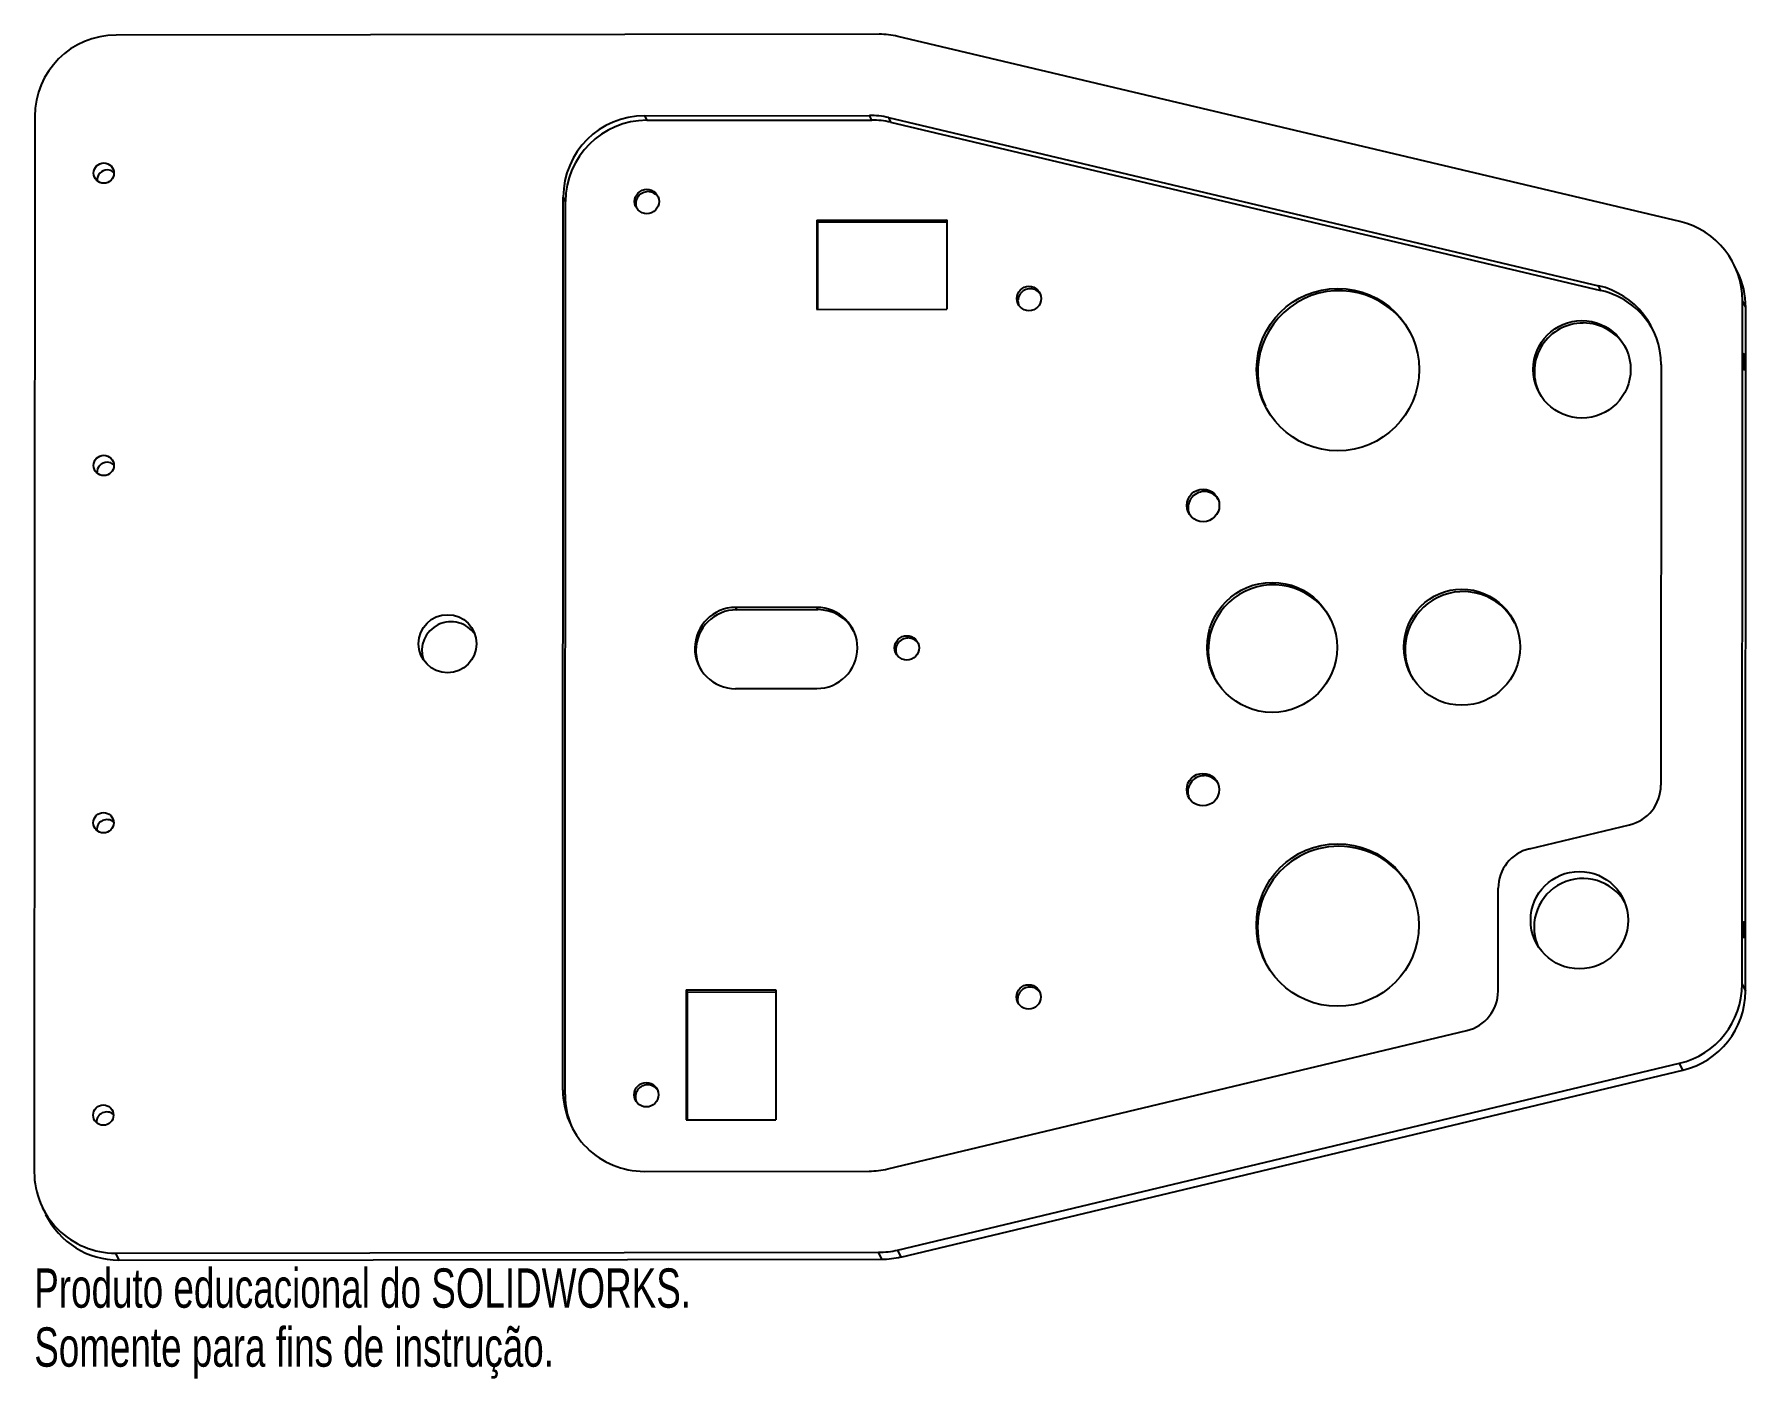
# Model space of a CAD drawing. Header units: millimetres. Extents: x 0 to 210, y -89 to 76.
import ezdxf

# ---------------------------------------------------------------- set-up
doc = ezdxf.new("R2010")
doc.units = ezdxf.units.MM
doc.styles.add('SLDTEXTSTYLE0', font='TXT', dxfattribs={"width": 0.7})

msp = doc.modelspace()

# ---------------------------------------------------------------- linework, layer by layer
at = {"color": 7, "linetype": 'Continuous', "lineweight": 25}
for p, q in [((103.41, 75.84), (9.62, 75.74)), ((201.85, 52.82), (105.72, 75.58)), ((-0.38, 65.75), (-0.44, -64.04)), ((74.59, 65.83), (102.23, 65.86)), ((74.59, 65.83), (74.87, 65.26)), ((74.87, 65.26), (102.51, 65.29)), ((102.51, 65.29), (102.23, 65.86)), ((104.55, 65.59), (191.85, 44.92)), ((104.55, 65.59), (104.82, 65.02)), ((104.82, 65.02), (192.13, 44.35)), ((64.54, -53.99), (64.59, 55.83)), ((64.86, 55.27), (64.59, 55.83)), ((64.81, -54.56), (64.86, 55.27)), ((95.75, 53), (111.75, 53.02)), ((95.75, 53), (95.75, 42.02)), ((95.75, 53), (95.89, 52.72)), ((95.88, 42.02), (95.89, 52.72)), ((111.75, 52.74), (95.89, 52.72)), ((111.75, 53.02), (111.74, 42.04)), ((208.94, 46.61), (208.53, 47.46)), ((192.13, 44.35), (191.85, 44.92)), ((209.49, -40.95), (209.53, 43.11)), ((209.94, 42.26), (209.53, 43.11)), ((209.9, -41.81), (209.94, 42.26)), ((95.75, 42.02), (111.74, 42.04)), ((199.53, 35.22), (199.5, -16.49)), ((95.75, 5.38), (85.75, 5.37)), ((85.75, 5.37), (85.89, 5.09)), ((85.89, 5.09), (95.89, 5.1)), ((95.89, 5.1), (95.75, 5.38)), ((80.75, 0.37), (80.89, 0.09)), ((85.75, -4.61), (95.74, -4.6)), ((183.35, -24.3), (195.66, -21.35)), ((179.5, -41.8), (179.5, -29.16)), ((79.71, -41.66), (79.7, -57.63)), ((79.71, -41.66), (90.71, -41.65)), ((79.71, -41.66), (79.85, -41.95)), ((79.84, -57.63), (79.85, -41.95)), ((90.71, -41.93), (79.85, -41.95)), ((90.71, -41.65), (90.7, -57.62)), ((209.49, -40.95), (209.9, -41.81)), ((104.48, -63.66), (175.65, -46.66)), ((105.65, -73.64), (201.8, -50.67)), ((106.07, -74.49), (202.21, -51.53)), ((202.21, -51.53), (201.8, -50.67)), ((64.54, -53.99), (64.81, -54.56)), ((79.7, -57.63), (90.7, -57.62)), ((74.53, -63.96), (102.17, -63.93)), ((0.55, -68.39), (0.97, -69.24)), ((9.55, -74.01), (103.34, -73.91)), ((9.55, -74.01), (9.96, -74.87)), ((9.96, -74.87), (103.75, -74.77)), ((103.75, -74.77), (103.34, -73.91)), ((105.65, -73.64), (106.07, -74.49))]:
    msp.add_line(p, q, dxfattribs=at)
at = {"color": 7, "linetype": 'Continuous', "lineweight": 25, "flags": 128}
for points in [[(9.36, 58.85), (9, 59.07), (8.53, 59.16)], [(209.73, 36.6), (209.72, 36.54), (209.71, 36.34), (209.71, 36.03), (209.7, 35.65), (209.7, 35.27), (209.71, 34.93), (209.72, 34.7), (209.73, 34.6), (209.74, 34.65), (209.75, 34.85), (209.76, 35.16), (209.76, 35.54), (209.76, 35.93), (209.75, 36.26), (209.74, 36.5), (209.73, 36.6)], [(9.34, 22.9), (8.99, 23.13), (8.51, 23.22)], [(209.7, -35.29), (209.71, -35.23), (209.72, -35.03), (209.72, -34.72), (209.72, -34.35), (209.72, -33.96), (209.72, -33.62), (209.71, -33.39), (209.7, -33.29), (209.69, -33.34), (209.68, -33.54), (209.67, -33.85), (209.67, -34.23), (209.67, -34.62), (209.68, -34.95), (209.69, -35.19), (209.7, -35.29)]]:
    msp.add_lwpolyline(points, dxfattribs=at)
at = {"color": 7, "linetype": 'Continuous', "lineweight": 25}
for centre, radius in [((8.11, 58.77), 1.25), ((74.86, 55.28), 1.5), ((121.83, 43.35), 1.5), ((159.8, 34.61), 9.99), ((189.8, 34.64), 5.99), ((8.1, 22.83), 1.25), ((143.23, 17.91), 2), ((151.71, 0.46), 7.99), ((175.05, 0.48), 7.14), ((50.36, 0.91), 3.57), ((106.82, 0.4), 1.5), ((143.22, -17.03), 2), ((8.07, -21.1), 1.25), ((159.77, -33.68), 9.99), ((189.49, -33.08), 5.99), ((121.79, -42.51), 1.5), ((74.8, -54.54), 1.5), ((8.05, -57.04), 1.25)]:
    msp.add_circle(centre, radius, dxfattribs=at)
for centre, radius, start, end in [((9.63, 65.73), 10.01, 90.038, 179.9256), ((103.42, 65.84), 10, 76.6824, 90.0636), ((74.6, 55.82), 10.01, 90.0447, 179.9188), ((74.87, 55.25), 10.01, 90.038, 179.9256), ((102.24, 55.86), 10, 76.6824, 90.0636), ((102.52, 55.29), 10, 76.6824, 90.0636), ((8.53, 57.91), 1.25, 90.0209, 183.4331), ((75, 54.99), 1.5, 90.0044, 199.7014), ((75, 54.99), 1.5, 31.9374, 90.0906), ((199.56, 43.12), 9.97, 359.9805, 76.7101), ((199.98, 42.27), 9.96, 359.9689, 25.8427), ((121.98, 43.06), 1.5, 90.0044, 199.7014), ((121.98, 43.06), 1.5, 31.9374, 90.0906), ((159.96, 34.31), 10, 26.8427, 204.8458), ((189.56, 35.22), 9.97, 359.9805, 76.7101), ((189.83, 34.65), 9.97, 27.6771, 76.6976), ((189.95, 34.34), 6, 90.0028, 204.245), ((189.96, 34.36), 5.99, 27.3862, 90.0919), ((8.51, 21.97), 1.25, 90.0209, 183.4331), ((143.38, 17.62), 2, 90.0154, 201.2071), ((143.38, 17.63), 2, 30.4139, 90.0948), ((151.87, 0.15), 8, 27.0641, 204.6245), ((175.2, 0.18), 7.14, 27.2058, 204.4827), ((85.76, 0.37), 5, 90.0421, 179.9214), ((85.89, 0.08), 5, 90.0421, 179.9214), ((95.76, 0.39), 4.99, 359.9926, 90.1133), ((95.89, 0.11), 4.99, 27.6859, 90.0949), ((50.78, 0.05), 3.57, 33.5706, 198.1179), ((85.74, 0.37), 4.99, 179.9926, 270.1133), ((85.87, 0.09), 4.98, 179.9688, 204.0251), ((95.74, 0.4), 5, 270.0421, 359.9214), ((106.96, 0.11), 1.5, 90.0044, 199.7014), ((106.96, 0.12), 1.5, 31.9374, 90.0906), ((143.36, -17.32), 2, 90.0154, 201.2071), ((143.36, -17.31), 2, 30.4139, 90.0948), ((194.5, -16.49), 5, 283.4072, 359.9299), ((8.49, -21.96), 1.25, 48.2561, 183.4325), ((159.93, -33.99), 10, 90.0003, 204.8518), ((159.94, -33.97), 9.98, 26.7777, 90.0951), ((184.51, -29.16), 5, 103.4072, 179.9299), ((189.92, -33.95), 6, 30.4713, 201.2172), ((121.93, -42.8), 1.5, 90.0044, 199.7014), ((121.94, -42.8), 1.5, 31.9374, 90.0906), ((174.49, -41.79), 5, 283.4072, 359.9299), ((199.48, -40.94), 10.01, 283.4065, 359.9306), ((199.89, -41.79), 10.01, 283.4065, 359.9306), ((74.51, -53.99), 9.97, 179.9899, 270.1159), ((74.77, -54.56), 9.96, 179.9696, 204.0243), ((74.95, -54.83), 1.5, 90.0044, 199.7014), ((74.95, -54.83), 1.5, 31.9374, 90.0906), ((8.47, -57.9), 1.25, 48.2561, 183.4325), ((9.53, -64.04), 9.97, 179.9967, 270.1091), ((102.16, -53.92), 10.01, 270.0633, 283.4348), ((9.94, -64.89), 9.98, 205.8695, 270.0953), ((103.33, -63.9), 10.01, 270.0633, 283.4348), ((103.74, -64.75), 10.01, 270.0633, 283.4348)]:
    msp.add_arc(centre, radius, start, end, dxfattribs=at)

# ---------------------------------------------------------------- texts
at = {"color": 7, "linetype": 'Continuous', "char_height": 4.8336, "attachment_point": 1, "style": 'SLDTEXTSTYLE0'}
for s, insert in [('Produto educacional do SOLIDWORKS.', (-0.44, -75.89)), ('Somente para fins de instrução.', (-0.44, -83.14))]:
    msp.add_mtext(s, dxfattribs=dict(at, insert=insert))

doc.saveas('drawing.dxf')
